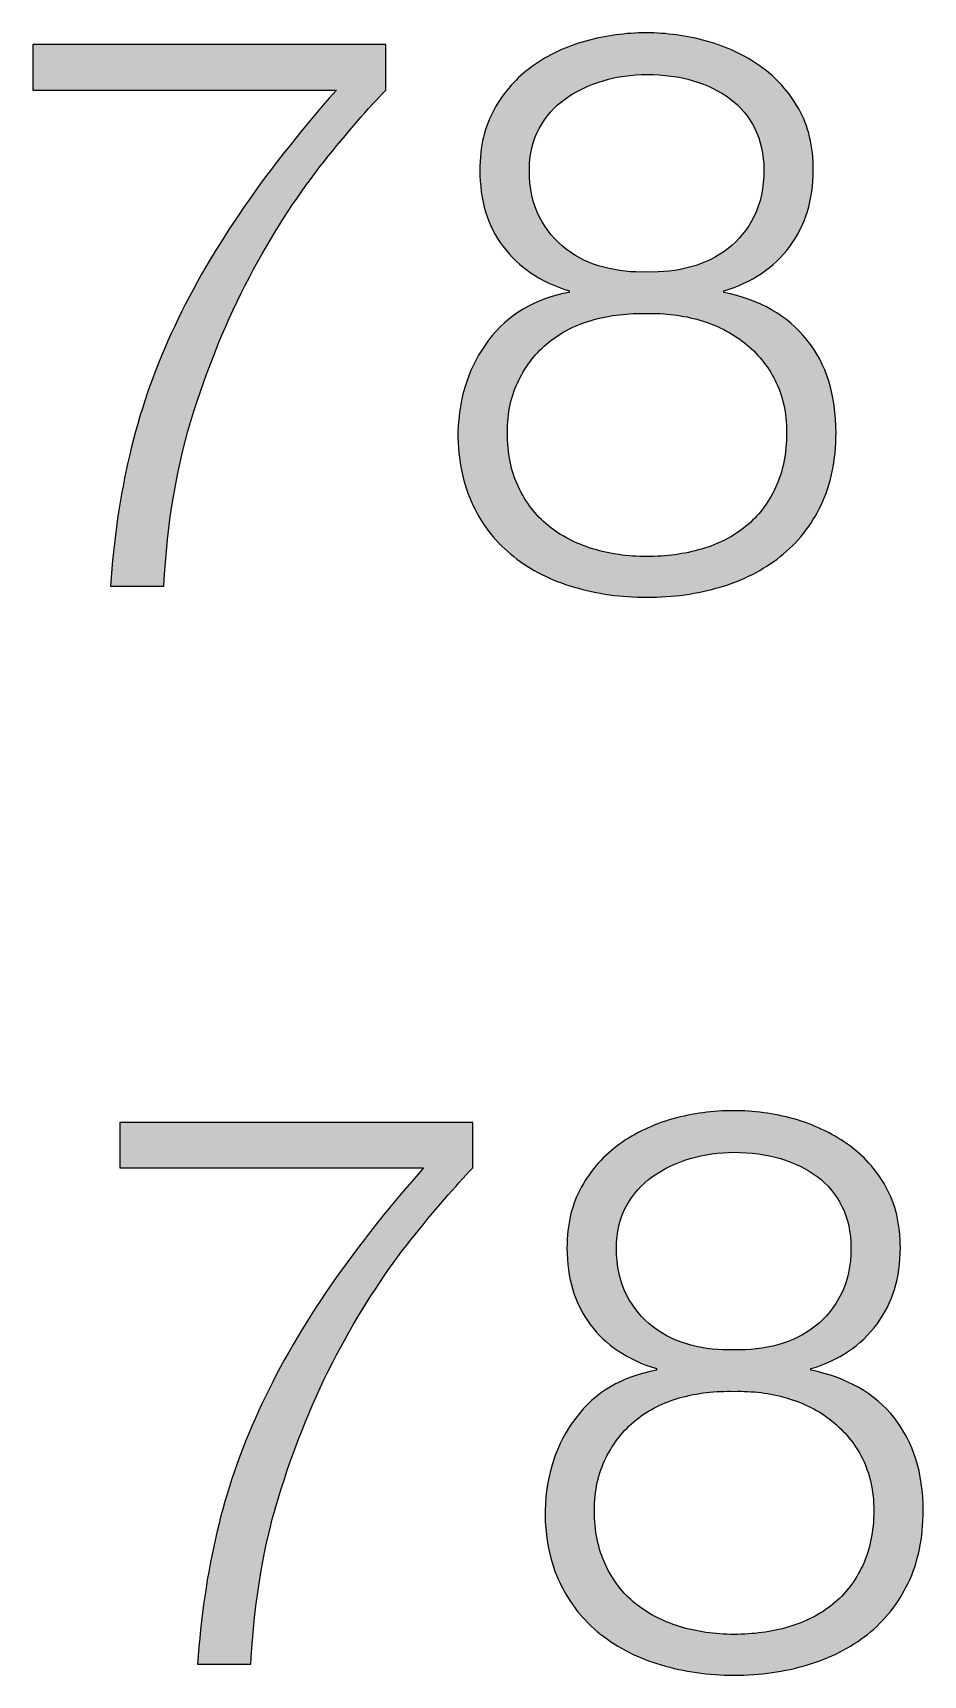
# Paper-space layout 'A2 (portrait)' of a CAD drawing. Extents: x 0 to 396, y 0 to 564.
# Drawn here: x 288.37 to 291.45, y 30.71 to 36.4 of the extents above; entities that cross this region are included whole.
import ezdxf
from ezdxf.enums import TextEntityAlignment as Align

# ---------------------------------------------------------------- set-up
doc = ezdxf.new("R2010")
doc.units = 0
doc.layers.get('0').update_dxf_attribs({"linetype": 'CONTINUOUS'})
doc.layers.get('Defpoints').update_dxf_attribs({"linetype": 'CONTINUOUS'})
doc.layers.add('JPP_Mask', color=7, linetype='CONTINUOUS')
doc.styles.add('JPP', font='arial.ttf')

# ---------------------------------------------------------------- blocks, each defined once
blk = doc.blocks.new('A2mask (portrait)')
at = {"true_color": 0x004a91}
h = blk.add_hatch(color=154, dxfattribs=at)
edge = h.paths.add_edge_path()
edge.add_spline(control_points=[(288.6339, 34.4795), (288.6339, 34.4795), (288.8184, 34.4795), (288.8184, 34.4795), (288.8294, 34.7002), (288.8641, 34.9026), (288.9228, 35.0862)], knot_values=[4, 4, 4, 4, 5, 5, 5, 6, 6, 6, 6], degree=3, periodic=0)
edge.add_spline(control_points=[(288.9228, 35.0862), (288.9818, 35.2698), (289.0504, 35.4334), (289.1292, 35.5776)], knot_values=[3, 3, 3, 3, 4, 4, 4, 4], degree=3, periodic=0)
edge.add_spline(control_points=[(289.1292, 35.5776), (289.2078, 35.7214), (289.2889, 35.8453), (289.3721, 35.9494), (289.4553, 36.0534), (289.5268, 36.1362), (289.5865, 36.1979)], knot_values=[1, 1, 1, 1, 2, 2, 2, 3, 3, 3, 3], degree=3, periodic=0)
edge.add_spline(control_points=[(289.5865, 36.1979), (289.5865, 36.1979), (289.5865, 36.3553), (289.5865, 36.3553), (289.5865, 36.3553), (289.4147, 36.3553), (289.2, 36.3553)], knot_values=[12.624977, 12.624977, 12.624977, 12.624977, 13.624977, 13.624977, 13.624977, 14, 14, 14, 14], degree=3, periodic=0)
edge.add_spline(control_points=[(289.2, 36.3553), (288.9853, 36.3553), (288.7277, 36.3553), (288.5559, 36.3553)], knot_values=[12.249985, 12.249985, 12.249985, 12.249985, 12.624977, 12.624977, 12.624977, 12.624977], degree=3, periodic=0)
edge.add_spline(control_points=[(288.5559, 36.3553), (288.513, 36.3553), (288.4754, 36.3553), (288.4453, 36.3553)], knot_values=[12.156237, 12.156237, 12.156237, 12.156237, 12.249985, 12.249985, 12.249985, 12.249985], degree=3, periodic=0)
edge.add_spline(control_points=[(288.4453, 36.3553), (288.4151, 36.3553), (288.3923, 36.3553), (288.3788, 36.3553)], knot_values=[12.062489, 12.062489, 12.062489, 12.062489, 12.156237, 12.156237, 12.156237, 12.156237], degree=3, periodic=0)
edge.add_spline(control_points=[(288.3651, 36.3553), (288.3651, 36.3553), (288.3651, 36.3553), (288.3651, 36.3553), (288.3651, 36.3553), (288.3651, 36.3553), (288.3651, 36.3553)], knot_values=[11.999502, 11.999502, 11.999502, 11.999502, 12, 12, 12, 12.0006, 12.0006, 12.0006, 12.0006], degree=3, periodic=0)
edge.add_spline(control_points=[(288.3651, 36.3485), (288.3651, 36.342), (288.3651, 36.3314), (288.3651, 36.3188)], knot_values=[11.687496, 11.687496, 11.687496, 11.687496, 11.874992, 11.874992, 11.874992, 11.874992], degree=3, periodic=0)
edge.add_spline(control_points=[(288.3651, 36.3188), (288.3651, 36.3061), (288.3651, 36.2913), (288.3651, 36.2766)], knot_values=[11.5, 11.5, 11.5, 11.5, 11.687496, 11.687496, 11.687496, 11.687496], degree=3, periodic=0)
edge.add_spline(control_points=[(288.3651, 36.2766), (288.3651, 36.2618), (288.3651, 36.2471), (288.3651, 36.2344)], knot_values=[11.312504, 11.312504, 11.312504, 11.312504, 11.5, 11.5, 11.5, 11.5], degree=3, periodic=0)
edge.add_spline(control_points=[(288.3651, 36.2344), (288.3651, 36.2217), (288.3651, 36.2111), (288.3651, 36.2046)], knot_values=[11.125008, 11.125008, 11.125008, 11.125008, 11.312504, 11.312504, 11.312504, 11.312504], degree=3, periodic=0)
edge.add_spline(control_points=[(288.3651, 36.1979), (288.3651, 36.1979), (288.3651, 36.1979), (288.3651, 36.1979), (288.3651, 36.1979), (288.3651, 36.1979), (288.3651, 36.1979)], knot_values=[10.999766, 10.999766, 10.999766, 10.999766, 11, 11, 11, 11.001231, 11.001231, 11.001231, 11.001231], degree=3, periodic=0)
edge.add_spline(control_points=[(288.3698, 36.1979), (288.3717, 36.1979), (288.374, 36.1979), (288.3769, 36.1979)], knot_values=[10.937511, 10.937511, 10.937511, 10.937511, 10.960948, 10.960948, 10.960948, 10.960948], degree=3, periodic=0)
edge.add_spline(control_points=[(288.3769, 36.1979), (288.3885, 36.1979), (288.4081, 36.1979), (288.434, 36.1979)], knot_values=[10.843763, 10.843763, 10.843763, 10.843763, 10.937511, 10.937511, 10.937511, 10.937511], degree=3, periodic=0)
edge.add_spline(control_points=[(288.434, 36.1979), (288.46, 36.1979), (288.4923, 36.1979), (288.5292, 36.1979)], knot_values=[10.750015, 10.750015, 10.750015, 10.750015, 10.843763, 10.843763, 10.843763, 10.843763], degree=3, periodic=0)
edge.add_spline(control_points=[(288.5292, 36.1979), (288.6769, 36.1979), (288.8985, 36.1979), (289.0831, 36.1979)], knot_values=[10.375023, 10.375023, 10.375023, 10.375023, 10.750015, 10.750015, 10.750015, 10.750015], degree=3, periodic=0)
edge.add_spline(control_points=[(289.0831, 36.1979), (289.2678, 36.1979), (289.4155, 36.1979), (289.4155, 36.1979), (289.2833, 36.0474), (289.1706, 35.9036), (289.0775, 35.7661), (288.9844, 35.6286), (288.9066, 35.4914), (288.8443, 35.3549)], knot_values=[8, 8, 8, 8, 8.375023, 8.375023, 8.375023, 9.375023, 9.375023, 9.375023, 10.375023, 10.375023, 10.375023, 10.375023], degree=3, periodic=0)
edge.add_spline(control_points=[(288.8443, 35.3549), (288.7816, 35.2184), (288.7336, 35.0786), (288.7005, 34.9354)], knot_values=[7, 7, 7, 7, 8, 8, 8, 8], degree=3, periodic=0)
edge.add_spline(control_points=[(288.7005, 34.9354), (288.6667, 34.7926), (288.6448, 34.6405), (288.6339, 34.4795)], knot_values=[6, 6, 6, 6, 7, 7, 7, 7], degree=3, periodic=0)
h = blk.add_hatch(color=154, dxfattribs=at)
edge = h.paths.add_edge_path(flags=16)
edge.add_spline(control_points=[(290.6425, 35.5855), (290.6915, 35.5991), (290.7343, 35.6203), (290.7714, 35.6495), (290.8085, 35.6783), (290.8383, 35.7154), (290.8612, 35.7608), (290.8837, 35.8059), (290.895, 35.8592), (290.895, 35.9209), (290.895, 35.9752), (290.8844, 36.0229), (290.8638, 36.0647), (290.843, 36.1064), (290.8145, 36.1409), (290.7784, 36.1677), (290.7419, 36.1949), (290.6995, 36.2158), (290.6508, 36.2303), (290.6018, 36.2446), (290.5484, 36.2519), (290.4904, 36.2519), (290.4381, 36.2519), (290.3874, 36.2446), (290.3387, 36.2303), (290.2896, 36.2158), (290.2462, 36.1949), (290.2081, 36.1677), (290.1703, 36.1409), (290.1398, 36.1064), (290.1173, 36.0647), (290.0948, 36.0229), (290.0835, 35.9752), (290.0835, 35.9209), (290.0835, 35.8576), (290.0951, 35.8032), (290.1186, 35.7578), (290.1422, 35.7128), (290.173, 35.6757), (290.2111, 35.6468), (290.2489, 35.6177), (290.2923, 35.5968), (290.3413, 35.5842), (290.39, 35.5716), (290.4397, 35.566), (290.4904, 35.568), (290.5431, 35.566), (290.5938, 35.5719), (290.6425, 35.5855)], knot_values=[0, 0, 0, 0, 1, 1, 1, 2, 2, 2, 3, 3, 3, 4, 4, 4, 5, 5, 5, 6, 6, 6, 7, 7, 7, 8, 8, 8, 9, 9, 9, 10, 10, 10, 11, 11, 11, 12, 12, 12, 13, 13, 13, 14, 14, 14, 15, 15, 15, 16, 16, 16, 16], degree=3, periodic=0)
edge = h.paths.add_edge_path(flags=16)
edge.add_spline(control_points=[(290.6793, 34.6084), (290.7379, 34.6256), (290.789, 34.6518), (290.8327, 34.6872), (290.8761, 34.7224), (290.9102, 34.7671), (290.9358, 34.8214), (290.9609, 34.8758), (290.9739, 34.9391), (290.9739, 35.0116), (290.9739, 35.0802), (290.9606, 35.1405), (290.9344, 35.1919), (290.9083, 35.2436), (290.8728, 35.287), (290.8284, 35.3224), (290.784, 35.3576), (290.7326, 35.3837), (290.6737, 35.401), (290.615, 35.4182), (290.5537, 35.4258), (290.4904, 35.4242), (290.4255, 35.4258), (290.3635, 35.4185), (290.3045, 35.4023), (290.2459, 35.3861), (290.1945, 35.3602), (290.1511, 35.3251), (290.1077, 35.2896), (290.0729, 35.2459), (290.0467, 35.1932), (290.0206, 35.1409), (290.0073, 35.0802), (290.0073, 35.0116), (290.0073, 34.9411), (290.0199, 34.8784), (290.0454, 34.8241), (290.0706, 34.7701), (290.1051, 34.725), (290.1485, 34.6899), (290.1919, 34.6544), (290.2429, 34.6279), (290.3019, 34.6097), (290.3605, 34.5918), (290.4235, 34.5825), (290.4904, 34.5825), (290.5573, 34.5825), (290.6203, 34.5911), (290.6793, 34.6084)], knot_values=[0, 0, 0, 0, 1, 1, 1, 2, 2, 2, 3, 3, 3, 4, 4, 4, 5, 5, 5, 6, 6, 6, 7, 7, 7, 8, 8, 8, 9, 9, 9, 10, 10, 10, 11, 11, 11, 12, 12, 12, 13, 13, 13, 14, 14, 14, 15, 15, 15, 16, 16, 16, 16], degree=3, periodic=0)
edge = h.paths.add_edge_path()
edge.add_spline(control_points=[(290.9845, 35.6561), (290.9301, 35.5829), (290.8542, 35.5319), (290.7565, 35.5027), (290.7565, 35.5027), (290.7565, 35.4974), (290.7565, 35.4974), (290.8814, 35.4719), (290.9772, 35.4172), (291.0444, 35.333), (291.1114, 35.2489), (291.1448, 35.1419), (291.1448, 35.0116), (291.1448, 34.9155), (291.1276, 34.832), (291.0931, 34.7605), (291.0587, 34.6889), (291.0116, 34.6296), (290.952, 34.5825), (290.8923, 34.5355), (290.8231, 34.5004), (290.7442, 34.4768), (290.6657, 34.4533), (290.5809, 34.4414), (290.4904, 34.4414), (290.4019, 34.4414), (290.3178, 34.4533), (290.2383, 34.4768), (290.1584, 34.5004), (290.0888, 34.5355), (290.0292, 34.5825), (289.9695, 34.6296), (289.9222, 34.6889), (289.888, 34.7605), (289.8536, 34.832), (289.8363, 34.9155), (289.8363, 35.0116), (289.84, 35.1362), (289.8751, 35.2432), (289.9424, 35.3317), (290.0093, 35.4205), (290.1024, 35.4755), (290.2217, 35.4974), (290.2217, 35.4974), (290.2217, 35.5027), (290.2217, 35.5027), (290.1223, 35.5335), (290.0457, 35.5845), (289.9924, 35.6561), (289.939, 35.7277), (289.9122, 35.8158), (289.9122, 35.9209), (289.9122, 36.0024), (289.9291, 36.073), (289.9626, 36.1326), (289.996, 36.1922), (290.0401, 36.2416), (290.0941, 36.2804), (290.1485, 36.3195), (290.2101, 36.3483), (290.2787, 36.3675), (290.3476, 36.3864), (290.4172, 36.396), (290.4878, 36.396), (290.5583, 36.396), (290.6279, 36.3864), (290.6968, 36.3675), (290.7654, 36.3483), (290.8274, 36.3195), (290.8827, 36.2804), (290.9381, 36.2416), (290.9821, 36.1922), (291.0159, 36.1326), (291.0494, 36.073), (291.066, 36.0024), (291.066, 35.9209), (291.066, 35.8178), (291.0388, 35.7293), (290.9845, 35.6561)], knot_values=[0, 0, 0, 0, 1, 1, 1, 2, 2, 2, 3, 3, 3, 4, 4, 4, 5, 5, 5, 6, 6, 6, 7, 7, 7, 8, 8, 8, 9, 9, 9, 10, 10, 10, 11, 11, 11, 12, 12, 12, 13, 13, 13, 14, 14, 14, 15, 15, 15, 16, 16, 16, 17, 17, 17, 18, 18, 18, 19, 19, 19, 20, 20, 20, 21, 21, 21, 22, 22, 22, 23, 23, 23, 24, 24, 24, 25, 25, 25, 26, 26, 26, 26], degree=3, periodic=0)
h = blk.add_hatch(color=154, dxfattribs=at)
edge = h.paths.add_edge_path(flags=16)
edge.add_spline(control_points=[(290.944, 31.8532), (290.9931, 31.8668), (291.0358, 31.888), (291.0729, 31.9171), (291.11, 31.946), (291.1399, 31.9831), (291.1627, 32.0285), (291.1853, 32.0735), (291.1965, 32.1269), (291.1965, 32.1885), (291.1965, 32.2429), (291.1859, 32.2906), (291.1654, 32.3323), (291.1445, 32.3741), (291.116, 32.4085), (291.0799, 32.4354), (291.0434, 32.4626), (291.001, 32.4834), (290.9523, 32.498), (290.9033, 32.5123), (290.8499, 32.5195), (290.7919, 32.5195), (290.7396, 32.5195), (290.6889, 32.5123), (290.6402, 32.498), (290.5911, 32.4834), (290.5477, 32.4626), (290.5096, 32.4354), (290.4719, 32.4085), (290.4414, 32.3741), (290.4188, 32.3323), (290.3963, 32.2906), (290.385, 32.2429), (290.385, 32.1885), (290.385, 32.1252), (290.3966, 32.0709), (290.4202, 32.0255), (290.4437, 31.9804), (290.4745, 31.9433), (290.5126, 31.9145), (290.5504, 31.8853), (290.5938, 31.8645), (290.6428, 31.8519), (290.6915, 31.8393), (290.7412, 31.8336), (290.7919, 31.8356), (290.8446, 31.8336), (290.8953, 31.8396), (290.944, 31.8532)], knot_values=[0, 0, 0, 0, 1, 1, 1, 2, 2, 2, 3, 3, 3, 4, 4, 4, 5, 5, 5, 6, 6, 6, 7, 7, 7, 8, 8, 8, 9, 9, 9, 10, 10, 10, 11, 11, 11, 12, 12, 12, 13, 13, 13, 14, 14, 14, 15, 15, 15, 16, 16, 16, 16], degree=3, periodic=0)
edge = h.paths.add_edge_path(flags=16)
edge.add_spline(control_points=[(290.9808, 30.876), (291.0395, 30.8933), (291.0905, 30.9194), (291.1342, 30.9549), (291.1776, 30.99), (291.2118, 31.0348), (291.2373, 31.0891), (291.2625, 31.1434), (291.2754, 31.2067), (291.2754, 31.2793), (291.2754, 31.3479), (291.2621, 31.4082), (291.236, 31.4596), (291.2098, 31.5112), (291.1743, 31.5546), (291.1299, 31.5901), (291.0855, 31.6252), (291.0342, 31.6514), (290.9752, 31.6686), (290.9165, 31.6859), (290.8552, 31.6935), (290.7919, 31.6918), (290.727, 31.6935), (290.665, 31.6862), (290.6061, 31.67), (290.5474, 31.6537), (290.496, 31.6279), (290.4526, 31.5928), (290.4092, 31.5573), (290.3744, 31.5136), (290.3483, 31.4609), (290.3221, 31.4085), (290.3088, 31.3479), (290.3088, 31.2793), (290.3088, 31.2087), (290.3214, 31.1461), (290.3469, 31.0918), (290.3721, 31.0377), (290.4066, 30.9927), (290.45, 30.9576), (290.4934, 30.9221), (290.5444, 30.8956), (290.6034, 30.8774), (290.6621, 30.8595), (290.725, 30.8502), (290.7919, 30.8502), (290.8589, 30.8502), (290.9218, 30.8588), (290.9808, 30.876)], knot_values=[0, 0, 0, 0, 1, 1, 1, 2, 2, 2, 3, 3, 3, 4, 4, 4, 5, 5, 5, 6, 6, 6, 7, 7, 7, 8, 8, 8, 9, 9, 9, 10, 10, 10, 11, 11, 11, 12, 12, 12, 13, 13, 13, 14, 14, 14, 15, 15, 15, 16, 16, 16, 16], degree=3, periodic=0)
edge = h.paths.add_edge_path()
edge.add_spline(control_points=[(291.286, 31.9238), (291.2316, 31.8505), (291.1558, 31.7995), (291.058, 31.7704), (291.058, 31.7704), (291.058, 31.7651), (291.058, 31.7651), (291.1829, 31.7395), (291.2787, 31.6849), (291.346, 31.6007), (291.4129, 31.5165), (291.4464, 31.4095), (291.4464, 31.2793), (291.4464, 31.1832), (291.4291, 31.0997), (291.3947, 31.0281), (291.3602, 30.9566), (291.3132, 30.8972), (291.2535, 30.8502), (291.1939, 30.8031), (291.1246, 30.768), (291.0458, 30.7445), (290.9672, 30.721), (290.8824, 30.709), (290.7919, 30.709), (290.7035, 30.709), (290.6193, 30.721), (290.5398, 30.7445), (290.4599, 30.768), (290.3903, 30.8031), (290.3307, 30.8502), (290.2711, 30.8972), (290.2237, 30.9566), (290.1896, 31.0281), (290.1551, 31.0997), (290.1379, 31.1832), (290.1379, 31.2793), (290.1415, 31.4039), (290.1766, 31.5109), (290.2439, 31.5994), (290.3108, 31.6882), (290.4039, 31.7432), (290.5232, 31.7651), (290.5232, 31.7651), (290.5232, 31.7704), (290.5232, 31.7704), (290.4238, 31.8012), (290.3473, 31.8522), (290.2939, 31.9238), (290.2406, 31.9953), (290.2137, 32.0835), (290.2137, 32.1885), (290.2137, 32.27), (290.2306, 32.3406), (290.2641, 32.4003), (290.2976, 32.4599), (290.3416, 32.5093), (290.3957, 32.548), (290.45, 32.5871), (290.5116, 32.616), (290.5802, 32.6352), (290.6491, 32.6541), (290.7187, 32.6637), (290.7893, 32.6637), (290.8599, 32.6637), (290.9295, 32.6541), (290.9984, 32.6352), (291.067, 32.616), (291.1289, 32.5871), (291.1843, 32.548), (291.2396, 32.5093), (291.2837, 32.4599), (291.3175, 32.4003), (291.3509, 32.3406), (291.3675, 32.27), (291.3675, 32.1885), (291.3675, 32.0855), (291.3403, 31.997), (291.286, 31.9238)], knot_values=[0, 0, 0, 0, 1, 1, 1, 2, 2, 2, 3, 3, 3, 4, 4, 4, 5, 5, 5, 6, 6, 6, 7, 7, 7, 8, 8, 8, 9, 9, 9, 10, 10, 10, 11, 11, 11, 12, 12, 12, 13, 13, 13, 14, 14, 14, 15, 15, 15, 16, 16, 16, 17, 17, 17, 18, 18, 18, 19, 19, 19, 20, 20, 20, 21, 21, 21, 22, 22, 22, 23, 23, 23, 24, 24, 24, 25, 25, 25, 26, 26, 26, 26], degree=3, periodic=0)
h = blk.add_hatch(color=154, dxfattribs=at)
edge = h.paths.add_edge_path()
edge.add_spline(control_points=[(289.888, 32.4655), (289.888, 32.4655), (289.888, 32.6229), (289.888, 32.6229), (289.888, 32.6229), (289.7162, 32.6229), (289.5015, 32.6229)], knot_values=[12.624977, 12.624977, 12.624977, 12.624977, 13.624977, 13.624977, 13.624977, 14, 14, 14, 14], degree=3, periodic=0)
edge.add_spline(control_points=[(289.5015, 32.6229), (289.2868, 32.6229), (289.0292, 32.6229), (288.8575, 32.6229)], knot_values=[12.249985, 12.249985, 12.249985, 12.249985, 12.624977, 12.624977, 12.624977, 12.624977], degree=3, periodic=0)
edge.add_spline(control_points=[(288.8575, 32.6229), (288.8145, 32.6229), (288.777, 32.6229), (288.7468, 32.6229)], knot_values=[12.156237, 12.156237, 12.156237, 12.156237, 12.249985, 12.249985, 12.249985, 12.249985], degree=3, periodic=0)
edge.add_spline(control_points=[(288.7468, 32.6229), (288.7166, 32.6229), (288.6938, 32.6229), (288.6804, 32.6229)], knot_values=[12.062489, 12.062489, 12.062489, 12.062489, 12.156237, 12.156237, 12.156237, 12.156237], degree=3, periodic=0)
edge.add_spline(control_points=[(288.6667, 32.6229), (288.6667, 32.6229), (288.6667, 32.6229), (288.6667, 32.6229), (288.6667, 32.6229), (288.6667, 32.6229), (288.6667, 32.6229)], knot_values=[11.999502, 11.999502, 11.999502, 11.999502, 12, 12, 12, 12.0006, 12.0006, 12.0006, 12.0006], degree=3, periodic=0)
edge.add_spline(control_points=[(288.6667, 32.6162), (288.6667, 32.6097), (288.6667, 32.5991), (288.6667, 32.5864)], knot_values=[11.687496, 11.687496, 11.687496, 11.687496, 11.874992, 11.874992, 11.874992, 11.874992], degree=3, periodic=0)
edge.add_spline(control_points=[(288.6667, 32.5864), (288.6667, 32.5737), (288.6667, 32.559), (288.6667, 32.5442)], knot_values=[11.5, 11.5, 11.5, 11.5, 11.687496, 11.687496, 11.687496, 11.687496], degree=3, periodic=0)
edge.add_spline(control_points=[(288.6667, 32.5442), (288.6667, 32.5295), (288.6667, 32.5147), (288.6667, 32.502)], knot_values=[11.312504, 11.312504, 11.312504, 11.312504, 11.5, 11.5, 11.5, 11.5], degree=3, periodic=0)
edge.add_spline(control_points=[(288.6667, 32.502), (288.6667, 32.4894), (288.6667, 32.4788), (288.6667, 32.4723)], knot_values=[11.125008, 11.125008, 11.125008, 11.125008, 11.312504, 11.312504, 11.312504, 11.312504], degree=3, periodic=0)
edge.add_spline(control_points=[(288.6667, 32.4655), (288.6667, 32.4655), (288.6667, 32.4655), (288.6667, 32.4655), (288.6667, 32.4655), (288.6667, 32.4655), (288.6667, 32.4655)], knot_values=[10.999766, 10.999766, 10.999766, 10.999766, 11, 11, 11, 11.001231, 11.001231, 11.001231, 11.001231], degree=3, periodic=0)
edge.add_spline(control_points=[(288.6713, 32.4655), (288.6732, 32.4655), (288.6756, 32.4655), (288.6785, 32.4655)], knot_values=[10.937511, 10.937511, 10.937511, 10.937511, 10.960948, 10.960948, 10.960948, 10.960948], degree=3, periodic=0)
edge.add_spline(control_points=[(288.6785, 32.4655), (288.69, 32.4655), (288.7096, 32.4655), (288.7356, 32.4655)], knot_values=[10.843763, 10.843763, 10.843763, 10.843763, 10.937511, 10.937511, 10.937511, 10.937511], degree=3, periodic=0)
edge.add_spline(control_points=[(288.7356, 32.4655), (288.7615, 32.4655), (288.7938, 32.4655), (288.8308, 32.4655)], knot_values=[10.750015, 10.750015, 10.750015, 10.750015, 10.843763, 10.843763, 10.843763, 10.843763], degree=3, periodic=0)
edge.add_spline(control_points=[(288.8308, 32.4655), (288.9785, 32.4655), (289.2, 32.4655), (289.3847, 32.4655)], knot_values=[10.375023, 10.375023, 10.375023, 10.375023, 10.750015, 10.750015, 10.750015, 10.750015], degree=3, periodic=0)
edge.add_spline(control_points=[(289.3847, 32.4655), (289.5693, 32.4655), (289.717, 32.4655), (289.717, 32.4655), (289.5848, 32.3151), (289.4722, 32.1713), (289.3791, 32.0338), (289.286, 31.8963), (289.2081, 31.7591), (289.1458, 31.6226)], knot_values=[8, 8, 8, 8, 8.375023, 8.375023, 8.375023, 9.375023, 9.375023, 9.375023, 10.375023, 10.375023, 10.375023, 10.375023], degree=3, periodic=0)
edge.add_spline(control_points=[(289.1458, 31.6226), (289.0832, 31.4861), (289.0351, 31.3462), (289.002, 31.2031)], knot_values=[7, 7, 7, 7, 8, 8, 8, 8], degree=3, periodic=0)
edge.add_spline(control_points=[(289.002, 31.2031), (288.9682, 31.0603), (288.9463, 30.9082), (288.9354, 30.7471)], knot_values=[6, 6, 6, 6, 7, 7, 7, 7], degree=3, periodic=0)
edge.add_spline(control_points=[(288.9354, 30.7471), (288.9354, 30.7471), (289.1199, 30.7471), (289.1199, 30.7471), (289.1309, 30.9678), (289.1657, 31.1703), (289.2243, 31.3539)], knot_values=[4, 4, 4, 4, 5, 5, 5, 6, 6, 6, 6], degree=3, periodic=0)
edge.add_spline(control_points=[(289.2243, 31.3539), (289.2833, 31.5374), (289.3519, 31.7011), (289.4308, 31.8452)], knot_values=[3, 3, 3, 3, 4, 4, 4, 4], degree=3, periodic=0)
edge.add_spline(control_points=[(289.4308, 31.8452), (289.5093, 31.9891), (289.5905, 32.113), (289.6736, 32.217), (289.7568, 32.3211), (289.8284, 32.4039), (289.888, 32.4655)], knot_values=[1, 1, 1, 1, 2, 2, 2, 3, 3, 3, 3], degree=3, periodic=0)
at = {"layer": 'Defpoints', "color": 154, "true_color": 0x004a91}
for points, knots in [([(289.5865, 36.3553), (289.5865, 36.3553), (289.5865, 36.1979), (289.5865, 36.1979), (289.5268, 36.1362), (289.4553, 36.0534), (289.3721, 35.9494), (289.2889, 35.8453), (289.2078, 35.7214), (289.1292, 35.5776), (289.0504, 35.4334), (288.9818, 35.2698), (288.9228, 35.0862), (288.8641, 34.9026), (288.8294, 34.7002), (288.8184, 34.4795), (288.8184, 34.4795), (288.6339, 34.4795), (288.6339, 34.4795), (288.6448, 34.6405), (288.6667, 34.7926), (288.7005, 34.9354), (288.7336, 35.0786), (288.7816, 35.2184), (288.8443, 35.3549), (288.9066, 35.4914), (288.9844, 35.6286), (289.0775, 35.7661), (289.1706, 35.9036), (289.2833, 36.0474), (289.4155, 36.1979), (289.4155, 36.1979), (288.3651, 36.1979), (288.3651, 36.1979), (288.3651, 36.1979), (288.3651, 36.3553), (288.3651, 36.3553), (288.3651, 36.3553), (289.5865, 36.3553), (289.5865, 36.3553)], [0, 0, 0, 0, 1, 1, 1, 2, 2, 2, 3, 3, 3, 4, 4, 4, 5, 5, 5, 6, 6, 6, 7, 7, 7, 8, 8, 8, 9, 9, 9, 10, 10, 10, 11, 11, 11, 12, 12, 12, 13, 13, 13, 13]), ([(290.9845, 35.6561), (290.9301, 35.5829), (290.8542, 35.5319), (290.7565, 35.5027), (290.7565, 35.5027), (290.7565, 35.4974), (290.7565, 35.4974), (290.8814, 35.4719), (290.9772, 35.4172), (291.0444, 35.333), (291.1114, 35.2489), (291.1448, 35.1419), (291.1448, 35.0116), (291.1448, 34.9155), (291.1276, 34.832), (291.0931, 34.7605), (291.0587, 34.6889), (291.0116, 34.6296), (290.952, 34.5825), (290.8923, 34.5355), (290.8231, 34.5004), (290.7442, 34.4768), (290.6657, 34.4533), (290.5809, 34.4414), (290.4904, 34.4414), (290.4019, 34.4414), (290.3178, 34.4533), (290.2383, 34.4768), (290.1584, 34.5004), (290.0888, 34.5355), (290.0292, 34.5825), (289.9695, 34.6296), (289.9222, 34.6889), (289.888, 34.7605), (289.8536, 34.832), (289.8363, 34.9155), (289.8363, 35.0116), (289.84, 35.1362), (289.8751, 35.2432), (289.9424, 35.3317), (290.0093, 35.4205), (290.1024, 35.4755), (290.2217, 35.4974), (290.2217, 35.4974), (290.2217, 35.5027), (290.2217, 35.5027), (290.1223, 35.5335), (290.0457, 35.5845), (289.9924, 35.6561), (289.939, 35.7277), (289.9122, 35.8158), (289.9122, 35.9209), (289.9122, 36.0024), (289.9291, 36.073), (289.9626, 36.1326), (289.996, 36.1922), (290.0401, 36.2416), (290.0941, 36.2804), (290.1485, 36.3195), (290.2101, 36.3483), (290.2787, 36.3675), (290.3476, 36.3864), (290.4172, 36.396), (290.4878, 36.396), (290.5583, 36.396), (290.6279, 36.3864), (290.6968, 36.3675), (290.7654, 36.3483), (290.8274, 36.3195), (290.8827, 36.2804), (290.9381, 36.2416), (290.9821, 36.1922), (291.0159, 36.1326), (291.0494, 36.073), (291.066, 36.0024), (291.066, 35.9209), (291.066, 35.8178), (291.0388, 35.7293), (290.9845, 35.6561)], [0, 0, 0, 0, 1, 1, 1, 2, 2, 2, 3, 3, 3, 4, 4, 4, 5, 5, 5, 6, 6, 6, 7, 7, 7, 8, 8, 8, 9, 9, 9, 10, 10, 10, 11, 11, 11, 12, 12, 12, 13, 13, 13, 14, 14, 14, 15, 15, 15, 16, 16, 16, 17, 17, 17, 18, 18, 18, 19, 19, 19, 20, 20, 20, 21, 21, 21, 22, 22, 22, 23, 23, 23, 24, 24, 24, 25, 25, 25, 26, 26, 26, 26]), ([(290.6425, 35.5855), (290.6915, 35.5991), (290.7343, 35.6203), (290.7714, 35.6495), (290.8085, 35.6783), (290.8383, 35.7154), (290.8612, 35.7608), (290.8837, 35.8059), (290.895, 35.8592), (290.895, 35.9209), (290.895, 35.9752), (290.8844, 36.0229), (290.8638, 36.0647), (290.843, 36.1064), (290.8145, 36.1409), (290.7784, 36.1677), (290.7419, 36.1949), (290.6995, 36.2158), (290.6508, 36.2303), (290.6018, 36.2446), (290.5484, 36.2519), (290.4904, 36.2519), (290.4381, 36.2519), (290.3874, 36.2446), (290.3387, 36.2303), (290.2896, 36.2158), (290.2462, 36.1949), (290.2081, 36.1677), (290.1703, 36.1409), (290.1398, 36.1064), (290.1173, 36.0647), (290.0948, 36.0229), (290.0835, 35.9752), (290.0835, 35.9209), (290.0835, 35.8576), (290.0951, 35.8032), (290.1186, 35.7578), (290.1422, 35.7128), (290.173, 35.6757), (290.2111, 35.6468), (290.2489, 35.6177), (290.2923, 35.5968), (290.3413, 35.5842), (290.39, 35.5716), (290.4397, 35.566), (290.4904, 35.568), (290.5431, 35.566), (290.5938, 35.5719), (290.6425, 35.5855)], [0, 0, 0, 0, 1, 1, 1, 2, 2, 2, 3, 3, 3, 4, 4, 4, 5, 5, 5, 6, 6, 6, 7, 7, 7, 8, 8, 8, 9, 9, 9, 10, 10, 10, 11, 11, 11, 12, 12, 12, 13, 13, 13, 14, 14, 14, 15, 15, 15, 16, 16, 16, 16]), ([(290.6793, 34.6084), (290.7379, 34.6256), (290.789, 34.6518), (290.8327, 34.6872), (290.8761, 34.7224), (290.9102, 34.7671), (290.9358, 34.8214), (290.9609, 34.8758), (290.9739, 34.9391), (290.9739, 35.0116), (290.9739, 35.0802), (290.9606, 35.1405), (290.9344, 35.1919), (290.9083, 35.2436), (290.8728, 35.287), (290.8284, 35.3224), (290.784, 35.3576), (290.7326, 35.3837), (290.6737, 35.401), (290.615, 35.4182), (290.5537, 35.4258), (290.4904, 35.4242), (290.4255, 35.4258), (290.3635, 35.4185), (290.3045, 35.4023), (290.2459, 35.3861), (290.1945, 35.3602), (290.1511, 35.3251), (290.1077, 35.2896), (290.0729, 35.2459), (290.0467, 35.1932), (290.0206, 35.1409), (290.0073, 35.0802), (290.0073, 35.0116), (290.0073, 34.9411), (290.0199, 34.8784), (290.0454, 34.8241), (290.0706, 34.7701), (290.1051, 34.725), (290.1485, 34.6899), (290.1919, 34.6544), (290.2429, 34.6279), (290.3019, 34.6097), (290.3605, 34.5918), (290.4235, 34.5825), (290.4904, 34.5825), (290.5573, 34.5825), (290.6203, 34.5911), (290.6793, 34.6084)], [0, 0, 0, 0, 1, 1, 1, 2, 2, 2, 3, 3, 3, 4, 4, 4, 5, 5, 5, 6, 6, 6, 7, 7, 7, 8, 8, 8, 9, 9, 9, 10, 10, 10, 11, 11, 11, 12, 12, 12, 13, 13, 13, 14, 14, 14, 15, 15, 15, 16, 16, 16, 16]), ([(291.286, 31.9238), (291.2316, 31.8505), (291.1558, 31.7995), (291.058, 31.7704), (291.058, 31.7704), (291.058, 31.7651), (291.058, 31.7651), (291.1829, 31.7395), (291.2787, 31.6849), (291.346, 31.6007), (291.4129, 31.5165), (291.4464, 31.4095), (291.4464, 31.2793), (291.4464, 31.1832), (291.4291, 31.0997), (291.3947, 31.0281), (291.3602, 30.9566), (291.3132, 30.8972), (291.2535, 30.8502), (291.1939, 30.8031), (291.1246, 30.768), (291.0458, 30.7445), (290.9672, 30.721), (290.8824, 30.709), (290.7919, 30.709), (290.7035, 30.709), (290.6193, 30.721), (290.5398, 30.7445), (290.4599, 30.768), (290.3903, 30.8031), (290.3307, 30.8502), (290.2711, 30.8972), (290.2237, 30.9566), (290.1896, 31.0281), (290.1551, 31.0997), (290.1379, 31.1832), (290.1379, 31.2793), (290.1415, 31.4039), (290.1766, 31.5109), (290.2439, 31.5994), (290.3108, 31.6882), (290.4039, 31.7432), (290.5232, 31.7651), (290.5232, 31.7651), (290.5232, 31.7704), (290.5232, 31.7704), (290.4238, 31.8012), (290.3473, 31.8522), (290.2939, 31.9238), (290.2406, 31.9953), (290.2137, 32.0835), (290.2137, 32.1885), (290.2137, 32.27), (290.2306, 32.3406), (290.2641, 32.4003), (290.2976, 32.4599), (290.3416, 32.5093), (290.3957, 32.548), (290.45, 32.5871), (290.5116, 32.616), (290.5802, 32.6352), (290.6491, 32.6541), (290.7187, 32.6637), (290.7893, 32.6637), (290.8599, 32.6637), (290.9295, 32.6541), (290.9984, 32.6352), (291.067, 32.616), (291.1289, 32.5871), (291.1843, 32.548), (291.2396, 32.5093), (291.2837, 32.4599), (291.3175, 32.4003), (291.3509, 32.3406), (291.3675, 32.27), (291.3675, 32.1885), (291.3675, 32.0855), (291.3403, 31.997), (291.286, 31.9238)], [0, 0, 0, 0, 1, 1, 1, 2, 2, 2, 3, 3, 3, 4, 4, 4, 5, 5, 5, 6, 6, 6, 7, 7, 7, 8, 8, 8, 9, 9, 9, 10, 10, 10, 11, 11, 11, 12, 12, 12, 13, 13, 13, 14, 14, 14, 15, 15, 15, 16, 16, 16, 17, 17, 17, 18, 18, 18, 19, 19, 19, 20, 20, 20, 21, 21, 21, 22, 22, 22, 23, 23, 23, 24, 24, 24, 25, 25, 25, 26, 26, 26, 26]), ([(289.888, 32.6229), (289.888, 32.6229), (289.888, 32.4655), (289.888, 32.4655), (289.8284, 32.4039), (289.7568, 32.3211), (289.6736, 32.217), (289.5905, 32.113), (289.5093, 31.9891), (289.4308, 31.8452), (289.3519, 31.7011), (289.2833, 31.5374), (289.2243, 31.3539), (289.1657, 31.1703), (289.1309, 30.9678), (289.1199, 30.7471), (289.1199, 30.7471), (288.9354, 30.7471), (288.9354, 30.7471), (288.9463, 30.9082), (288.9682, 31.0603), (289.002, 31.2031), (289.0351, 31.3462), (289.0832, 31.4861), (289.1458, 31.6226), (289.2081, 31.7591), (289.286, 31.8963), (289.3791, 32.0338), (289.4722, 32.1713), (289.5848, 32.3151), (289.717, 32.4655), (289.717, 32.4655), (288.6667, 32.4655), (288.6667, 32.4655), (288.6667, 32.4655), (288.6667, 32.6229), (288.6667, 32.6229), (288.6667, 32.6229), (289.888, 32.6229), (289.888, 32.6229)], [0, 0, 0, 0, 1, 1, 1, 2, 2, 2, 3, 3, 3, 4, 4, 4, 5, 5, 5, 6, 6, 6, 7, 7, 7, 8, 8, 8, 9, 9, 9, 10, 10, 10, 11, 11, 11, 12, 12, 12, 13, 13, 13, 13]), ([(290.944, 31.8532), (290.9931, 31.8668), (291.0358, 31.888), (291.0729, 31.9171), (291.11, 31.946), (291.1399, 31.9831), (291.1627, 32.0285), (291.1853, 32.0735), (291.1965, 32.1269), (291.1965, 32.1885), (291.1965, 32.2429), (291.1859, 32.2906), (291.1654, 32.3323), (291.1445, 32.3741), (291.116, 32.4085), (291.0799, 32.4354), (291.0434, 32.4626), (291.001, 32.4834), (290.9523, 32.498), (290.9033, 32.5123), (290.8499, 32.5195), (290.7919, 32.5195), (290.7396, 32.5195), (290.6889, 32.5123), (290.6402, 32.498), (290.5911, 32.4834), (290.5477, 32.4626), (290.5096, 32.4354), (290.4719, 32.4085), (290.4414, 32.3741), (290.4188, 32.3323), (290.3963, 32.2906), (290.385, 32.2429), (290.385, 32.1885), (290.385, 32.1252), (290.3966, 32.0709), (290.4202, 32.0255), (290.4437, 31.9804), (290.4745, 31.9433), (290.5126, 31.9145), (290.5504, 31.8853), (290.5938, 31.8645), (290.6428, 31.8519), (290.6915, 31.8393), (290.7412, 31.8336), (290.7919, 31.8356), (290.8446, 31.8336), (290.8953, 31.8396), (290.944, 31.8532)], [0, 0, 0, 0, 1, 1, 1, 2, 2, 2, 3, 3, 3, 4, 4, 4, 5, 5, 5, 6, 6, 6, 7, 7, 7, 8, 8, 8, 9, 9, 9, 10, 10, 10, 11, 11, 11, 12, 12, 12, 13, 13, 13, 14, 14, 14, 15, 15, 15, 16, 16, 16, 16]), ([(290.9808, 30.876), (291.0395, 30.8933), (291.0905, 30.9194), (291.1342, 30.9549), (291.1776, 30.99), (291.2118, 31.0348), (291.2373, 31.0891), (291.2625, 31.1434), (291.2754, 31.2067), (291.2754, 31.2793), (291.2754, 31.3479), (291.2621, 31.4082), (291.236, 31.4596), (291.2098, 31.5112), (291.1743, 31.5546), (291.1299, 31.5901), (291.0855, 31.6252), (291.0342, 31.6514), (290.9752, 31.6686), (290.9165, 31.6859), (290.8552, 31.6935), (290.7919, 31.6918), (290.727, 31.6935), (290.665, 31.6862), (290.6061, 31.67), (290.5474, 31.6537), (290.496, 31.6279), (290.4526, 31.5928), (290.4092, 31.5573), (290.3744, 31.5136), (290.3483, 31.4609), (290.3221, 31.4085), (290.3088, 31.3479), (290.3088, 31.2793), (290.3088, 31.2087), (290.3214, 31.1461), (290.3469, 31.0918), (290.3721, 31.0377), (290.4066, 30.9927), (290.45, 30.9576), (290.4934, 30.9221), (290.5444, 30.8956), (290.6034, 30.8774), (290.6621, 30.8595), (290.725, 30.8502), (290.7919, 30.8502), (290.8589, 30.8502), (290.9218, 30.8588), (290.9808, 30.876)], [0, 0, 0, 0, 1, 1, 1, 2, 2, 2, 3, 3, 3, 4, 4, 4, 5, 5, 5, 6, 6, 6, 7, 7, 7, 8, 8, 8, 9, 9, 9, 10, 10, 10, 11, 11, 11, 12, 12, 12, 13, 13, 13, 14, 14, 14, 15, 15, 15, 16, 16, 16, 16])]:
    blk.add_open_spline(points, degree=3, knots=knots, dxfattribs=at)
at = {"color": 7, "style": 'JPP'}
for tag, p in [('Client', (348.6, 80.5)), ('Project1', (348.6, 63)), ('Project2', (348.6, 57.75)), ('Project3', (348.6, 52.5)), ('Title1', (348.6, 40.25)), ('Title2', (348.6, 35)), ('Title3', (348.6, 29.75)), ('Status', (273, 5.25))]:
    blk.add_attdef(tag, text='', height=2.5, dxfattribs=at).set_placement(p, align=Align.MIDDLE_LEFT)
at = {"color": 2, "style": 'JPP'}
for tag, p in [('Scale', (292.25, 17.5)), ('Checked', (355.25, 17.5)), ('Drawn', (323.75, 17.5)), ('Date', (386.75, 17.5))]:
    blk.add_attdef(tag, text='', height=1.4, dxfattribs=at).set_placement(p, align=Align.MIDDLE_CENTER)
at = {"color": 6, "style": 'JPP'}
for tag, p in [('Ref', (336, 5.25)), ('DrgNo.', (365.4, 5.25))]:
    blk.add_attdef(tag, text='', height=2.8, dxfattribs=at).set_placement(p, align=Align.MIDDLE_LEFT)
blk.add_attdef('Rev', text='', height=2.8, dxfattribs=at).set_placement((389.3923, 5.25), align=Align.MIDDLE_CENTER)

psp = doc.layouts.new('A2 (portrait)')

# ---------------------------------------------------------------- block references
at = {"layer": 'JPP_Mask'}
psp.add_blockref('A2mask (portrait)', (0, 0), dxfattribs=at)

doc.saveas('drawing.dxf')
